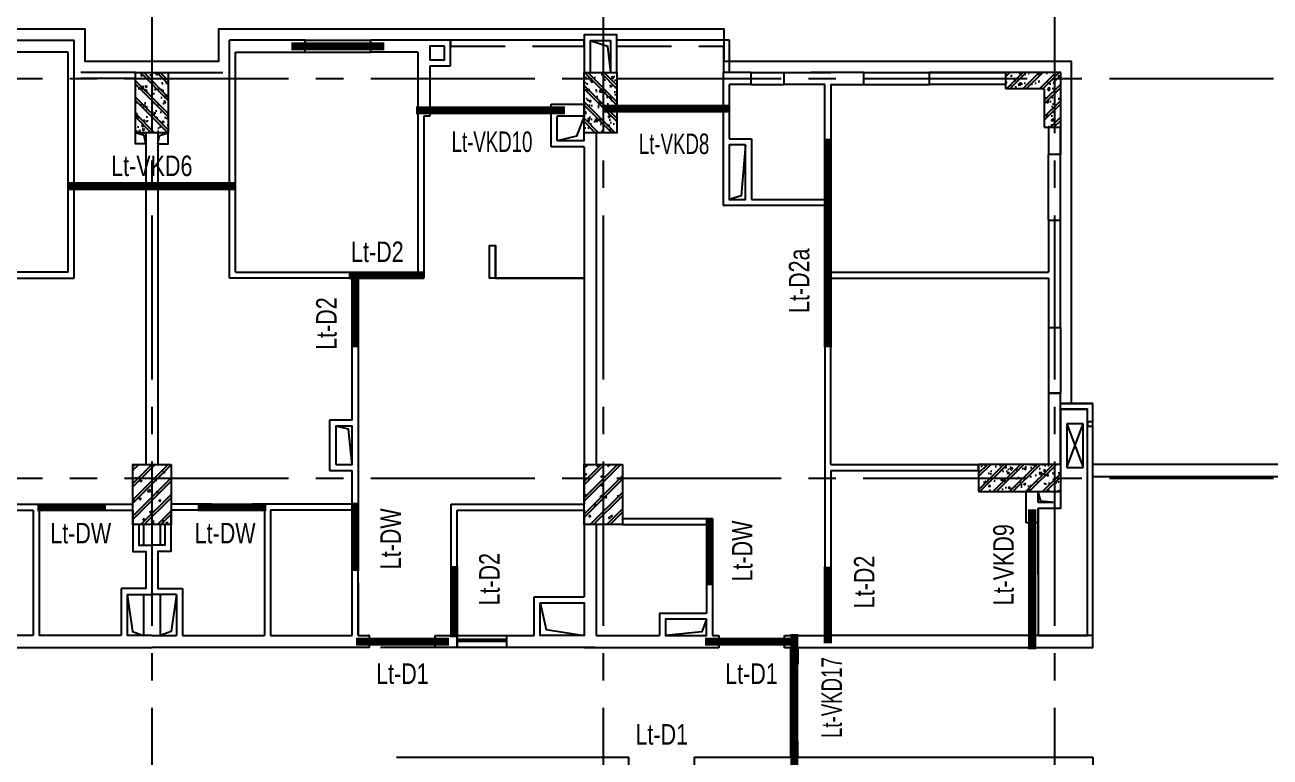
# Model space of a CAD drawing. Header units: millimetres. Extents: x 0 to 132458, y 0 to 365310.
# Drawn here: x 26457 to 49215, y 146147 to 159528 of the extents above; entities that cross this region are included whole.
import ezdxf
from ezdxf.enums import TextEntityAlignment as Align

# ---------------------------------------------------------------- set-up
doc = ezdxf.new("R2010")
doc.units = ezdxf.units.MM
doc.header["$LTSCALE"] = 400
doc.linetypes.add('CENTER2', pattern=[1.125, 0.75, -0.125, 0.125, -0.125])
doc.linetypes.add('HIDDEN', pattern=[0.375, 0.25, -0.125])
doc.layers.get('0').update_dxf_attribs({"lineweight": 5})
for name, color, linetype in [('CDC.01.AXIS', 160, 'CENTER2'), ('CDC.03.BORDER', 3, 'Continuous'), ('CDC.04.HIDDEN', 8, 'HIDDEN'), ('CDC.06.TEXT', 2, 'Continuous'), ('CDC.09.COLUMN', 4, 'Continuous'), ('CDC.10.HATCH', 9, 'Continuous'), ('CDC.12.PILE', 7, 'Continuous'), ('KCS_LANH_TO', 3, 'Continuous')]:
    doc.layers.add(name, color=color, linetype=linetype)
doc.styles.add('KCS_SMTEXT', font='arial.ttf', dxfattribs={"width": 0.7})

# ---------------------------------------------------------------- blocks, each defined once
blk = doc.blocks.new('c1')
at = {"layer": 'CDC.10.HATCH'}
h = blk.add_hatch(dxfattribs=at)
h.set_pattern_fill('CHAU-01', color=256, scale=50, angle=270, style=0, pattern_type=2)
h.set_pattern_definition([(320, (0, 0), (-31.376067, -358.63009), [37.5, -412.5]), (265, (0, 0), (376.09607, 69.37567), [30, -330]), (10.4514, (-2.6, -29.9), (344.71977, -289.25469), [31.870095, -350.571056]), (316.1842, (100, -2e-14), (-82.75951, -533.62052), [56.25, -618.75]), (6.6356, (93.1, -44.47), (487.05894, -467.33135), [47.80514, -525.8565]), (261.1842, (100, -2e-14), (487.0593, -467.33097), [45, -495]), (291, (75, -50), (-201.309445, -298.453526), [37.5, -412.5]), (236, (75, -50), (362.57502, -121.657666), [30, -330]), (341.4514, (58.22, -74.87), (161.26525, -420.111314), [31.870095, -350.571056]), (307.5, (0, 0), (166.446927, -6.079928), [0, -326, 0, -335, 0, -331.25]), (277.5, (0, 0), (197.205856, -131.534769), [0, -191, 0, -318.5, 0, -126.25]), (237.5, (2e-14, 111.5), (-11.277436, -266.911218), [0, -125, 0, -390, 0, -517.5]), (227.5, (3e-14, 161.5), (50.05249, -291.593085), [0, -162.5, 0, -259, 0, -367.5]), (315, (0, 0), (150.26019, 150.26019), []), (315, (61.25, -1e-14), (150.26019, 150.26019), [])])
h.paths.add_polyline_path([(1749356, 307321), (1748756, 307321), (1748756, 306221), (1749356, 306221)])
at = {"layer": 'CDC.09.COLUMN', "ltscale": 2000, "elevation": 0}
blk.add_lwpolyline([(1749356, 307321), (1749356, 306221), (1748756, 306221), (1748756, 307321)], close=True, dxfattribs=at)
blk = doc.blocks.new('TANG DH')
at = {"layer": 'CDC.10.HATCH'}
h = blk.add_hatch(dxfattribs=at)
h.set_pattern_fill('CHAU-01', color=256, scale=50, style=0, pattern_type=2)
h.set_pattern_definition([(50, (1200, -1e-10), (358.63009, -31.376067), [37.5, -412.5]), (355, (1200, -1e-10), (-69.37567, 376.09607), [30, -330]), (100.4514, (1229.9, -2.6), (289.25469, 344.71977), [31.870095, -350.571056]), (46.1842, (1200, 100), (533.62052, -82.75951), [56.25, -618.75]), (96.6356, (1244.47, 93.1), (467.33135, 487.05894), [47.80514, -525.8565]), (351.1842, (1200, 100), (467.33097, 487.0593), [45, -495]), (21, (1250, 75), (298.453526, -201.309445), [37.5, -412.5]), (326, (1250, 75), (121.657666, 362.57502), [30, -330]), (71.4514, (1274.87, 58.22), (420.111314, 161.26525), [31.870095, -350.571056]), (37.5, (1200, -1e-10), (6.079928, 166.446927), [0, -326, 0, -335, 0, -331.25]), (7.5, (1200, -1e-10), (131.534769, 197.205856), [0, -191, 0, -318.5, 0, -126.25]), (327.5, (1088.5, -1e-10), (266.911218, -11.277436), [0, -125, 0, -390, 0, -517.5]), (317.5, (1038.5, -1e-10), (291.593085, 50.05249), [0, -162.5, 0, -259, 0, -367.5]), (45, (1200, -1e-10), (-150.26019, 150.26019), []), (45, (1200, 61.25), (-150.26019, 150.26019), [])])
h.paths.add_polyline_path([(1771883, 299860), (1771183, 299860), (1771183, 300050), (1772073, 300050), (1772073, 299160), (1771883, 299160)])
h.paths.add_polyline_path([(1772073, 300050), (1772183, 300050), (1772183, 299160), (1772073, 299160)])
h.paths.add_polyline_path([(1772073, 300160), (1772183, 300160), (1772183, 300050), (1772073, 300050)])
h.paths.add_polyline_path([(1771183, 300160), (1772073, 300160), (1772073, 300050), (1771183, 300050)])
h = blk.add_hatch(dxfattribs=at)
h.set_pattern_fill('CHAU-01', color=256, scale=50, style=0, pattern_type=2)
h.set_pattern_definition([(230, (3511145.68, 562300.72), (-358.63009, 31.376067), [37.5, -412.5]), (175, (3511145.68, 562300.72), (69.37567, -376.09607), [30, -330]), (280.4514, (3511115.8, 562303.34), (-289.25469, -344.71977), [31.870095, -350.571056]), (226.1842, (3511145.68, 562200.7), (-533.62052, 82.75951), [56.25, -618.75]), (276.6356, (3511101.2, 562207.6), (-467.33135, -487.05894), [47.80514, -525.8565]), (171.1842, (3511145.7, 562200.7), (-467.33097, -487.0593), [45, -495]), (201, (3511095.68, 562225.72), (-298.453526, 201.309445), [37.5, -412.5]), (146, (3511095.68, 562225.72), (-121.657666, -362.57502), [30, -330]), (251.4514, (3511070.8, 562242.5), (-420.111314, -161.26525), [31.870095, -350.571056]), (217.5, (3511145.68, 562300.72), (-6.079928, -166.446927), [0, -326, 0, -335, 0, -331.25]), (187.5, (3511145.68, 562300.72), (-131.534769, -197.205856), [0, -191, 0, -318.5, 0, -126.25]), (147.5, (3511257.18, 562300.72), (-266.911218, 11.277436), [0, -125, 0, -390, 0, -517.5]), (137.5, (3511307.18, 562300.72), (-291.593085, -50.05249), [0, -162.5, 0, -259, 0, -367.5]), (225, (3511145.68, 562300.72), (150.26019, -150.26019), []), (225, (3511145.68, 562239.47), (150.26019, -150.26019), [])])
h.paths.add_polyline_path([(1772073, 292501), (1772183, 292501), (1772183, 292750), (1772073, 292750)])
h.paths.add_polyline_path([(1772073, 292750), (1772183, 292750), (1772183, 293000), (1772073, 293000)])
h.paths.add_polyline_path([(1770683, 292750), (1772073, 292750), (1772073, 293000), (1770683, 293000)])
h.paths.add_polyline_path([(1770683, 292501), (1772073, 292501), (1772073, 292750), (1770683, 292750)])
at = {"layer": 'CDC.09.COLUMN', "ltscale": 2000}
for p, q in [((1772183, 300160), (1771183, 300160)), ((1771183, 299860), (1771183, 300160)), ((1772183, 299160), (1772183, 300160)), ((1771883, 299860), (1771183, 299860)), ((1771883, 299860), (1771883, 299160)), ((1771883, 299160), (1772183, 299160))]:
    blk.add_line(p, q, dxfattribs=at)
for points in [[(1755923, 293000), (1755923, 291900), (1755223, 291900), (1755223, 293000)], [(1764173, 293000), (1764173, 291900), (1763473, 291900), (1763473, 293000)], [(1770683, 292501), (1772183, 292501), (1772183, 293000), (1770683, 293000)]]:
    blk.add_lwpolyline(points, close=True, dxfattribs=at)
at = {"layer": 'CDC.10.HATCH'}
for p, q in [((1755223, 292892), (1755332, 293000)), ((1755223, 292591), (1755632, 293000)), ((1755223, 292953), (1755270, 293000)), ((1755223, 292652), (1755571, 293000)), ((1755223, 292352), (1755871, 293000)), ((1755223, 292291), (1755923, 292991)), ((1755227, 292985), (1755227, 292985)), ((1755306, 292911), (1755306, 292911)), ((1755441, 292911), (1755441, 292911)), ((1755566, 292949), (1755566, 292949)), ((1755638, 292925), (1755638, 292925)), ((1755757, 292953), (1755757, 292953)), ((1755822, 292984), (1755822, 292984)), ((1755882, 292969), (1755882, 292969)), ((1763473, 292928), (1763545, 293000)), ((1763473, 292628), (1763846, 293000)), ((1763473, 292327), (1764146, 293000)), ((1763473, 292989), (1763484, 293000)), ((1763473, 292689), (1763784, 293000)), ((1763473, 292388), (1764085, 293000)), ((1763616, 292960), (1763616, 292960)), ((1763619, 292997), (1763619, 292997)), ((1763700, 292974), (1763725, 293000)), ((1763700, 292974), (1763744, 292967)), ((1763744, 292966), (1763740, 293000)), ((1763902, 292982), (1763937, 292996)), ((1763902, 292982), (1763927, 292965)), ((1763927, 292964), (1763937, 292994)), ((1764122, 292898), (1764122, 292898)), ((1764169, 292998), (1764169, 292998)), ((1755223, 292051), (1755923, 292751)), ((1755223, 291990), (1755923, 292690)), ((1755252, 292886), (1755252, 292886)), ((1755271, 292738), (1755295, 292767)), ((1755271, 292738), (1755301, 292736)), ((1755301, 292734), (1755295, 292765)), ((1755298, 292838), (1755298, 292838)), ((1755300, 292745), (1755300, 292745)), ((1755309, 292714), (1755309, 292714)), ((1755346, 292875), (1755346, 292875)), ((1755354, 292698), (1755389, 292711)), ((1755354, 292698), (1755379, 292681)), ((1755379, 292679), (1755389, 292710)), ((1755537, 292700), (1755537, 292700)), ((1755560, 292782), (1755560, 292782)), ((1755564, 292827), (1755564, 292827)), ((1755625, 292755), (1755625, 292755)), ((1755629, 292707), (1755654, 292735)), ((1755629, 292707), (1755659, 292704)), ((1755660, 292703), (1755654, 292734)), ((1755750, 292772), (1755750, 292772)), ((1755774, 292859), (1755809, 292872)), ((1755774, 292859), (1755799, 292842)), ((1755799, 292841), (1755809, 292871)), ((1755816, 292818), (1755816, 292818)), ((1755829, 292750), (1755829, 292750)), ((1755831, 292816), (1755831, 292816)), ((1763473, 292088), (1764173, 292788)), ((1763473, 292027), (1764173, 292727)), ((1763482, 292821), (1763517, 292834)), ((1763482, 292821), (1763506, 292804)), ((1763507, 292803), (1763517, 292833)), ((1763516, 292735), (1763516, 292735)), ((1763537, 292765), (1763537, 292765)), ((1763562, 292848), (1763562, 292848)), ((1763613, 292831), (1763613, 292831)), ((1763643, 292698), (1763643, 292698)), ((1763687, 292865), (1763687, 292865)), ((1763745, 292692), (1763745, 292692)), ((1763781, 292769), (1763805, 292797)), ((1763781, 292769), (1763810, 292766)), ((1763804, 292754), (1763804, 292754)), ((1763811, 292765), (1763805, 292796)), ((1763807, 292785), (1763807, 292785)), ((1763863, 292699), (1763863, 292699)), ((1763870, 292866), (1763870, 292866)), ((1763876, 292890), (1763876, 292890)), ((1763910, 292687), (1763910, 292687)), ((1764060, 292734), (1764060, 292734)), ((1764071, 292743), (1764071, 292743)), ((1764099, 292835), (1764099, 292835)), ((1764116, 292731), (1764116, 292731)), ((1764139, 292737), (1764163, 292766)), ((1764139, 292737), (1764169, 292735)), ((1764169, 292733), (1764163, 292765)), ((1755246, 292650), (1755246, 292650)), ((1755294, 292578), (1755294, 292578)), ((1755306, 292515), (1755306, 292515)), ((1755372, 291900), (1755923, 292451)), ((1755467, 292571), (1755467, 292571)), ((1755494, 292558), (1755494, 292558)), ((1755494, 292506), (1755533, 292547)), ((1755494, 292506), (1755539, 292499)), ((1755539, 292498), (1755533, 292546)), ((1755547, 292449), (1755547, 292449)), ((1755554, 292616), (1755554, 292616)), ((1755573, 292504), (1755573, 292504)), ((1755619, 292575), (1755619, 292575)), ((1755653, 292496), (1755688, 292510)), ((1755653, 292496), (1755677, 292479)), ((1755678, 292478), (1755688, 292508)), ((1755734, 292560), (1755734, 292560)), ((1755804, 292485), (1755804, 292485)), ((1755808, 292600), (1755808, 292600)), ((1755808, 292452), (1755808, 292452)), ((1755810, 292651), (1755810, 292651)), ((1755839, 292493), (1755839, 292493)), ((1763491, 292424), (1763515, 292453)), ((1763521, 292420), (1763516, 292451)), ((1763555, 292667), (1763555, 292667)), ((1763586, 291900), (1764173, 292487)), ((1763601, 292498), (1763601, 292498)), ((1763607, 292664), (1763607, 292664)), ((1763613, 292495), (1763613, 292495)), ((1763705, 292500), (1763705, 292500)), ((1763766, 292404), (1763805, 292445)), ((1763780, 292620), (1763815, 292633)), ((1763780, 292620), (1763805, 292603)), ((1763787, 292487), (1763787, 292487)), ((1763805, 292601), (1763815, 292632)), ((1763811, 292396), (1763805, 292444)), ((1763857, 292533), (1763857, 292533)), ((1763929, 292537), (1763929, 292537)), ((1763972, 292489), (1763972, 292489)), ((1764054, 292553), (1764054, 292553)), ((1764078, 292537), (1764078, 292537)), ((1764110, 292565), (1764110, 292565)), ((1755225, 292352), (1755225, 292352)), ((1755232, 292335), (1755267, 292348)), ((1755232, 292335), (1755257, 292318)), ((1755258, 292317), (1755268, 292347)), ((1755282, 292245), (1755282, 292245)), ((1755288, 292412), (1755288, 292412)), ((1755340, 292362), (1755364, 292391)), ((1755340, 292362), (1755370, 292359)), ((1755345, 292242), (1755345, 292242)), ((1755362, 292361), (1755362, 292361)), ((1755370, 292358), (1755364, 292389)), ((1755368, 292317), (1755368, 292317)), ((1755434, 291900), (1755923, 292390)), ((1755487, 292377), (1755487, 292377)), ((1755517, 292402), (1755517, 292402)), ((1755541, 292283), (1755541, 292283)), ((1755635, 292306), (1755635, 292306)), ((1755636, 292292), (1755636, 292292)), ((1755677, 292402), (1755677, 292402)), ((1755699, 292331), (1755723, 292359)), ((1755699, 292331), (1755729, 292328)), ((1755729, 292327), (1755723, 292358)), ((1755798, 292318), (1755798, 292318)), ((1755861, 292247), (1755861, 292247)), ((1755901, 292295), (1755901, 292295)), ((1763481, 292298), (1763481, 292298)), ((1763491, 292424), (1763521, 292421)), ((1763495, 292437), (1763495, 292437)), ((1763595, 292331), (1763595, 292331)), ((1763608, 292244), (1763608, 292244)), ((1763615, 292327), (1763615, 292327)), ((1763647, 291900), (1764173, 292426)), ((1763658, 292257), (1763693, 292270)), ((1763658, 292257), (1763683, 292240)), ((1763683, 292239), (1763694, 292269)), ((1763766, 292404), (1763811, 292398)), ((1763797, 292339), (1763797, 292339)), ((1763850, 292393), (1763874, 292421)), ((1763850, 292393), (1763880, 292390)), ((1763851, 292367), (1763851, 292367)), ((1763880, 292389), (1763874, 292420)), ((1763874, 292233), (1763874, 292233)), ((1763907, 292377), (1763907, 292377)), ((1763922, 292356), (1763922, 292356)), ((1764078, 292418), (1764113, 292432)), ((1764078, 292418), (1764103, 292402)), ((1764098, 292232), (1764098, 292232)), ((1764104, 292400), (1764114, 292430)), ((1764104, 292399), (1764104, 292399)), ((1764112, 292381), (1764112, 292381)), ((1764141, 292222), (1764141, 292222)), ((1755231, 292164), (1755231, 292164)), ((1755244, 292017), (1755244, 292017)), ((1755270, 292062), (1755270, 292062)), ((1755276, 292079), (1755276, 292079)), ((1755356, 292180), (1755356, 292180)), ((1755376, 291995), (1755376, 291995)), ((1755410, 291986), (1755434, 292015)), ((1755410, 291986), (1755439, 291983)), ((1755414, 292008), (1755414, 292008)), ((1755440, 291982), (1755434, 292013)), ((1755531, 292134), (1755566, 292147)), ((1755531, 292134), (1755556, 292117)), ((1755535, 292117), (1755535, 292117)), ((1755536, 292067), (1755536, 292067)), ((1755537, 292050), (1755537, 292050)), ((1755545, 292205), (1755545, 292205)), ((1755556, 292115), (1755566, 292146)), ((1755673, 291900), (1755923, 292150)), ((1755729, 292050), (1755729, 292050)), ((1755734, 291900), (1755923, 292089)), ((1755792, 292152), (1755792, 292152)), ((1755804, 292039), (1755804, 292039)), ((1755827, 292117), (1755827, 292117)), ((1755855, 292066), (1755855, 292066)), ((1763508, 291990), (1763508, 291990)), ((1763514, 292102), (1763514, 292102)), ((1763561, 292048), (1763585, 292077)), ((1763561, 292048), (1763591, 292045)), ((1763582, 291998), (1763582, 291998)), ((1763591, 292044), (1763585, 292075)), ((1763588, 292165), (1763588, 292165)), ((1763666, 292142), (1763666, 292142)), ((1763713, 292177), (1763713, 292177)), ((1763791, 292159), (1763791, 292159)), ((1763806, 292152), (1763806, 292152)), ((1763839, 292034), (1763839, 292034)), ((1763845, 292200), (1763845, 292200)), ((1763849, 291986), (1763849, 291986)), ((1763886, 291900), (1764173, 292187)), ((1763919, 292016), (1763943, 292045)), ((1763919, 292016), (1763949, 292014)), ((1763949, 292012), (1763944, 292044)), ((1763948, 291900), (1764173, 292126)), ((1763957, 292056), (1763992, 292069)), ((1763957, 292056), (1763982, 292039)), ((1763980, 292184), (1763980, 292184)), ((1763980, 292166), (1763980, 292166)), ((1763982, 292038), (1763992, 292068)), ((1764092, 292066), (1764092, 292066)), ((1764097, 292202), (1764097, 292202)), ((1764165, 292028), (1764165, 292028)), ((1755224, 291983), (1755224, 291983)), ((1755270, 291913), (1755270, 291913)), ((1755529, 291950), (1755529, 291950)), ((1755561, 291936), (1755600, 291977)), ((1755561, 291936), (1755605, 291930)), ((1755605, 291928), (1755600, 291976)), ((1755643, 291983), (1755643, 291983)), ((1755768, 291955), (1755792, 291983)), ((1755768, 291955), (1755798, 291952)), ((1755786, 291985), (1755786, 291985)), ((1755798, 291951), (1755792, 291982)), ((1755829, 291932), (1755864, 291946)), ((1755829, 291932), (1755854, 291916)), ((1755854, 291914), (1755865, 291944)), ((1755909, 291972), (1755909, 291972)), ((1763534, 291945), (1763534, 291945)), ((1763552, 291900), (1763572, 291908)), ((1763570, 291900), (1763572, 291907)), ((1763659, 291962), (1763659, 291962)), ((1763775, 291979), (1763775, 291979)), ((1764042, 291968), (1764042, 291968)), ((1764077, 291904), (1764077, 291904))]:
    blk.add_line(p, q, dxfattribs=at)
for p in [(6517, -7161), (14717, -7161)]:
    blk.add_blockref('c1', p, dxfattribs=at)
blk = doc.blocks.new('fac')
at = {"ltscale": 10}
blk.add_lwpolyline([(5403900, 783951), (5403680, 783951), (5403680, 784851), (5403900, 784851)], close=True, dxfattribs=at)
at = {"layer": 'CDC.03.BORDER', "ltscale": 10}
for p, q in [((5400060, 790341), (5404310, 790341)), ((5404310, 790121), (5404310, 790341)), ((5404310, 790121), (5404310, 790341)), ((5405510, 790341), (5412790, 790341)), ((5405510, 790121), (5405510, 790341)), ((5412790, 790341), (5412790, 790121)), ((5400060, 790121), (5401803, 790121)), ((5400060, 790121), (5400310, 790121)), ((5400310, 790121), (5400060, 790121)), ((5401803, 789301), (5401803, 790121)), ((5401913, 790121), (5402213, 790121)), ((5401913, 790121), (5402213, 790121)), ((5401913, 789411), (5401913, 790121)), ((5402213, 789411), (5402213, 790121)), ((5402323, 790121), (5403340, 790121)), ((5402323, 790121), (5403980, 790121)), ((5402323, 789301), (5402323, 790121)), ((5403980, 789311), (5403980, 790121)), ((5403980, 789531), (5403980, 790121)), ((5404310, 790121), (5404090, 790121)), ((5404090, 790121), (5404090, 789311)), ((5405510, 790121), (5405890, 790121)), ((5405510, 790121), (5408150, 790121)), ((5408150, 789521), (5408150, 790121)), ((5408150, 789521), (5408150, 790121)), ((5408260, 790121), (5411290, 790121)), ((5408260, 790121), (5408441, 790121)), ((5408260, 789521), (5408260, 790121)), ((5411290, 790121), (5411290, 789711)), ((5411400, 790121), (5412090, 790121)), ((5411400, 790121), (5411400, 789821)), ((5412090, 789821), (5412090, 790121)), ((5412200, 790121), (5412790, 790121)), ((5412200, 789711), (5412200, 790121)), ((5401913, 789411), (5401913, 789721)), ((5411290, 789711), (5412200, 789711)), ((5411400, 789821), (5412090, 789821)), ((5408150, 789521), (5408260, 789521)), ((5401803, 789301), (5402015, 789301)), ((5401913, 789411), (5402213, 789411)), ((5402015, 789301), (5402015, 787891)), ((5402125, 789301), (5402323, 789301)), ((5402125, 789301), (5402125, 788001)), ((5403980, 789311), (5404090, 789311)), ((5408261, 788391), (5408150, 788391)), ((5408150, 788391), (5408150, 785181)), ((5408261, 788273), (5408261, 788391)), ((5411290, 788391), (5409161, 788391)), ((5409161, 788281), (5409161, 788391)), ((5408260, 788281), (5408260, 785181)), ((5411290, 788281), (5409161, 788281)), ((5401265, 788001), (5400060, 788001)), ((5401265, 787891), (5400060, 787891)), ((5401265, 788001), (5401265, 787891)), ((5403290, 787891), (5402015, 787891)), ((5402125, 788001), (5403290, 788001)), ((5412570, 787891), (5412570, 787041)), ((5412790, 787041), (5412790, 787891)), ((5412570, 787041), (5412790, 787041)), ((5412570, 787041), (5412790, 787041)), ((5403680, 786841), (5403680, 784851)), ((5403680, 786841), (5403790, 786841)), ((5403790, 786841), (5403790, 785181)), ((5412570, 785181), (5412570, 785841)), ((5412790, 785841), (5412570, 785841)), ((5412790, 785841), (5412790, 784961)), ((5403900, 785181), (5403790, 785181)), ((5404480, 785181), (5403790, 785181)), ((5404480, 785181), (5404480, 784961)), ((5406980, 785181), (5406980, 784961)), ((5408150, 785181), (5406980, 785181)), ((5408260, 785181), (5412570, 785181)), ((5403900, 784961), (5403900, 784851)), ((5404480, 784961), (5403900, 784961)), ((5412790, 784961), (5406980, 784961)), ((5408950, 783951), (5408950, 784961)), ((5409060, 783951), (5409060, 784961)), ((5403680, 784851), (5403900, 784851)), ((5407270, 783951), (5407770, 783951)), ((5409060, 783841), (5409060, 783951))]:
    blk.add_line(p, q, dxfattribs=at)
at = {"layer": 'CDC.03.BORDER'}
for p, q in [((5412690, 788391), (5412690, 790121)), ((5412790, 788391), (5412790, 790121))]:
    blk.add_line(p, q, dxfattribs=at)
at = {"layer": 'CDC.03.BORDER', "ltscale": 10}
for points in [[(5403980, 788561), (5404090, 788561), (5404090, 788391), (5403980, 788391)], [(5403680, 787741), (5403790, 787741), (5403790, 787891), (5403680, 787891)], [(5403900, 783951), (5403680, 783951), (5403680, 784851), (5403900, 784851)]]:
    blk.add_lwpolyline(points, close=True, dxfattribs=at)
for points in [[(5400060, 783951), (5407160, 783951), (5407160, 784261), (5407880, 784261), (5407880, 783951), (5409060, 783951)], [(5407270, 783841), (5407270, 784151), (5407770, 784151), (5407770, 783841)]]:
    blk.add_lwpolyline(points, dxfattribs=at)
at = {"layer": 'CDC.04.HIDDEN', "ltscale": 10}
for p, q in [((5402213, 790121), (5401913, 789411)), ((5402213, 789411), (5401913, 790121)), ((5405510, 790121), (5404310, 790121))]:
    blk.add_line(p, q, dxfattribs=at)
at = {"layer": 'CDC.10.HATCH', "ltscale": 10}
for p, q in [((5411400, 788391), (5411400, 788391)), ((5406980, 784961), (5404480, 784961))]:
    blk.add_line(p, q, dxfattribs=at)
blk.add_lwpolyline([(5412090, 789821), (5412012, 790048), (5411400, 790121)], dxfattribs=at)
blk.add_lwpolyline([(5403790, 784851), (5403745, 784851), (5403745, 783951), (5403790, 783951)], close=True, dxfattribs=at)
at = {"layer": 'CDC.12.PILE'}
for p, q in [((5412570, 785841), (5412570, 787041)), ((5412620, 785841), (5412620, 787041)), ((5412740, 785841), (5412740, 787041)), ((5412790, 785841), (5412790, 787041))]:
    blk.add_line(p, q, dxfattribs=at)
blk = doc.blocks.new('can A3-1')
at = {"ltscale": 10}
for p, q in [((5379856, 584508), (5379856, 583908)), ((5379966, 584508), (5379966, 583908)), ((5381056, 581328), (5381056, 581328))]:
    blk.add_line(p, q, dxfattribs=at)
at = {"layer": 'CDC.03.BORDER', "ltscale": 10}
for p, q in [((5378036, 591258), (5379656, 591258)), ((5379656, 591038), (5379656, 591258)), ((5380556, 591258), (5380956, 591258)), ((5380556, 591038), (5380556, 591258)), ((5380956, 591258), (5380956, 591038)), ((5382156, 591258), (5386136, 591258)), ((5382156, 591258), (5382586, 591258)), ((5382156, 591258), (5382156, 591038)), ((5379656, 591038), (5378236, 591038)), ((5378236, 588748), (5378236, 591038)), ((5380556, 591038), (5380556, 590818)), ((5380956, 591038), (5380666, 591038)), ((5380666, 591038), (5380666, 590818)), ((5382366, 591038), (5382156, 591038)), ((5382156, 591038), (5382176, 591038)), ((5382366, 591038), (5382366, 589608)), ((5382366, 590074), (5382366, 591038)), ((5382476, 591038), (5382476, 589608)), ((5383966, 591038), (5382476, 591038)), ((5383966, 588748), (5383966, 591038)), ((5384076, 588748), (5384076, 591038)), ((5385576, 591038), (5384076, 591038)), ((5385576, 590178), (5385576, 591038)), ((5386136, 591038), (5385686, 591038)), ((5385686, 590288), (5385686, 591038)), ((5385986, 590288), (5385986, 591038)), ((5380556, 590818), (5380666, 590818)), ((5385686, 590288), (5386136, 590288)), ((5380556, 589918), (5380556, 588748)), ((5380556, 589918), (5380666, 589918)), ((5380666, 589918), (5380666, 588638)), ((5382476, 589608), (5382366, 589608)), ((5385986, 589008), (5385986, 589388)), ((5382366, 585518), (5382366, 588858)), ((5382366, 588858), (5382476, 588858)), ((5382476, 588858), (5382476, 588748)), ((5380556, 588748), (5378236, 588748)), ((5378236, 582108), (5378236, 588638)), ((5380666, 588638), (5378236, 588638)), ((5382366, 588638), (5382366, 588638)), ((5382476, 588748), (5383966, 588748)), ((5382476, 588638), (5384296, 588638)), ((5382476, 588638), (5382476, 588018)), ((5384076, 588748), (5384296, 588748)), ((5384296, 588748), (5384296, 588638)), ((5385046, 588748), (5385786, 588748)), ((5385046, 588748), (5385046, 588638)), ((5385046, 588638), (5385786, 588638)), ((5382886, 588018), (5382476, 588018)), ((5382886, 587098), (5382886, 588018)), ((5386026, 582878), (5386026, 587908)), ((5386026, 582878), (5386026, 587498)), ((5382476, 587098), (5382476, 585518)), ((5382476, 587098), (5382886, 587098)), ((5382476, 585518), (5382366, 585518)), ((5381166, 581548), (5381166, 584508)), ((5381166, 584508), (5381386, 584508)), ((5381386, 584398), (5381386, 584508)), ((5382286, 584508), (5382366, 584508)), ((5382286, 584398), (5382286, 584508)), ((5382366, 584508), (5382366, 584618)), ((5382476, 584618), (5382366, 584618)), ((5382476, 584618), (5382476, 584508)), ((5382476, 584508), (5384716, 584508)), ((5384716, 584508), (5384716, 580158)), ((5381276, 580378), (5381276, 584398)), ((5381386, 584398), (5381276, 584398)), ((5384606, 584398), (5382286, 584398)), ((5384606, 584398), (5384606, 580378)), ((5386026, 581848), (5386026, 582768)), ((5386026, 581848), (5386026, 582768)), ((5378236, 582108), (5378836, 582108)), ((5378236, 581998), (5378726, 581998)), ((5378236, 581998), (5378236, 581848)), ((5378726, 581998), (5378726, 581548)), ((5378836, 582108), (5378836, 581328)), ((5378236, 581548), (5378726, 581548)), ((5378236, 581328), (5378236, 581548)), ((5381056, 581328), (5381056, 581548)), ((5381056, 581548), (5381166, 581548)), ((5378836, 581328), (5378236, 581328)), ((5381056, 580628), (5381056, 581328)), ((5381056, 581328), (5381056, 581328)), ((5381056, 580628), (5380676, 580628)), ((5380676, 580628), (5380676, 580158)), ((5381276, 580378), (5382136, 580378)), ((5382136, 580378), (5382136, 580158)), ((5384606, 580378), (5383336, 580378)), ((5383336, 580378), (5383336, 580158)), ((5380676, 580158), (5382136, 580158)), ((5383336, 580158), (5384716, 580158))]:
    blk.add_line(p, q, dxfattribs=at)
at = {"layer": 'CDC.03.BORDER'}
for p, q in [((5379236, 584508), (5378236, 584508)), ((5378236, 584245), (5379856, 584245)), ((5378236, 580158), (5381056, 580158))]:
    blk.add_line(p, q, dxfattribs=at)
at = {"layer": 'CDC.03.BORDER', "color": 8}
for p, q in [((5383336, 580378), (5382136, 580378)), ((5383336, 580158), (5382136, 580158))]:
    blk.add_line(p, q, dxfattribs=at)
at = {"layer": 'CDC.03.BORDER', "ltscale": 10}
for points in [[(5379656, 591258), (5380556, 591258), (5380556, 591038), (5379656, 591038)], [(5382776, 587908), (5382476, 587908), (5382476, 587208), (5382776, 587208)], [(5379856, 584508), (5379966, 584508), (5379966, 583908), (5379856, 583908)], [(5385836, 581848), (5386026, 581848), (5386026, 582048), (5385836, 582048)], [(5380786, 580268), (5381056, 580268), (5381056, 580518), (5380786, 580518)]]:
    blk.add_lwpolyline(points, close=True, dxfattribs=at)
for points in [[(5385786, 588748), (5385786, 589498), (5386026, 589498), (5386026, 590178), (5385576, 590178)], [(5385896, 589008), (5385896, 589388), (5386136, 589388)], [(5386026, 582768), (5385886, 582768), (5385886, 582878), (5386026, 582878)]]:
    blk.add_lwpolyline(points, dxfattribs=at)
at = {"layer": 'CDC.03.BORDER'}
blk.add_lwpolyline([(5378236, 584508), (5379856, 584508), (5379856, 584508), (5378236, 584508)], close=True, dxfattribs=at)
at = {"layer": 'CDC.04.HIDDEN', "ltscale": 10}
for p, q in [((5380956, 591258), (5382156, 591258)), ((5381056, 581328), (5378836, 581328)), ((5385836, 580858), (5384716, 580858)), ((5385836, 580748), (5384716, 580748))]:
    blk.add_line(p, q, dxfattribs=at)
blk.add_lwpolyline([(5380676, 580268), (5378236, 580268), (5378236, 580158), (5380676, 580158)], close=True, dxfattribs=at)
at = {"layer": 'CDC.10.HATCH', "ltscale": 10}
for p, q in [((5379926, 581328, 0), (5378836, 581328, 0)), ((5381056, 581328), (5378836, 581328))]:
    blk.add_line(p, q, dxfattribs=at)
blk.add_lwpolyline([(5379656, 591148), (5380556, 591148), (5380556, 591105), (5379656, 591105)], close=True, dxfattribs=at)
for points in [[(5385686, 590288), (5385780, 590964), (5385986, 591038)], [(5382476, 587908), (5382540, 587265), (5382776, 587208)], [(5378236, 581548), (5378373, 581909), (5378726, 581998)], [(5386026, 582048), (5385997, 581900), (5385836, 581848)]]:
    blk.add_lwpolyline(points, dxfattribs=at)
blk = doc.blocks.new('A$C4B5D719C')
at = {"layer": 'CDC.04.HIDDEN', "ltscale": 100}
for p, q in [((0, 0), (800, 300)), ((800, 0), (0, 300))]:
    blk.add_line(p, q, dxfattribs=at)
blk.add_lwpolyline([(800, 0), (800, 300), (0, 300), (0, 0)], close=True, dxfattribs=at)
blk = doc.blocks.new('can a4 new')
at = {"ltscale": 10}
blk.add_line((5297374, 881127), (5297964, 881127), dxfattribs=at)
at = {"layer": 'CDC.03.BORDER'}
for p, q in [((5304014, 887767), (5306074, 887767)), ((5297374, 876887), (5297374, 881127)), ((5297474, 876887), (5297474, 879797))]:
    blk.add_line(p, q, dxfattribs=at)
at = {"layer": 'CDC.03.BORDER', "ltscale": 10}
for p, q in [((5300364, 887177), (5298964, 887177)), ((5298964, 887177), (5300364, 887177)), ((5298964, 886957), (5298964, 887177)), ((5300364, 887177), (5300364, 886957)), ((5303024, 887177), (5302164, 887177)), ((5302164, 887177), (5302524, 887177)), ((5303024, 887177), (5303024, 886957)), ((5303624, 887177), (5304134, 887177)), ((5303624, 887177), (5303624, 886957)), ((5304134, 887177), (5304134, 884747)), ((5298964, 886957), (5300364, 886957)), ((5302164, 886957), (5302164, 885717)), ((5302274, 885717), (5302274, 886957)), ((5302274, 886767), (5302274, 886957)), ((5302274, 886957), (5303024, 886957)), ((5303624, 886957), (5304024, 886957)), ((5304024, 886957), (5304024, 885967)), ((5297964, 885677), (5297964, 886177)), ((5297964, 886177), (5297964, 885677)), ((5298184, 886177), (5297964, 886177)), ((5298184, 886177), (5298184, 885677)), ((5306454, 886077), (5306454, 880018)), ((5303614, 885967), (5303614, 884857)), ((5304024, 885967), (5303614, 885967)), ((5297964, 885677), (5298184, 885677)), ((5302164, 885717), (5302274, 885717)), ((5302274, 884967), (5302164, 884967)), ((5302164, 884967), (5302164, 884537)), ((5302274, 884857), (5302274, 884967)), ((5303614, 884857), (5302274, 884857)), ((5302274, 884747), (5302274, 884537)), ((5302274, 884747), (5304134, 884747)), ((5297964, 882517), (5297964, 884477)), ((5298184, 884477), (5297964, 884477)), ((5298184, 884477), (5298184, 883527)), ((5302164, 884537), (5302274, 884537)), ((5302164, 883527), (5298184, 883527)), ((5302164, 883637), (5302164, 883527)), ((5302164, 883637), (5302274, 883637)), ((5302274, 883637), (5302274, 883307)), ((5302164, 883417), (5298184, 883417)), ((5298184, 883417), (5298184, 882517)), ((5302164, 883417), (5302164, 883307)), ((5302164, 883307), (5302274, 883307)), ((5302164, 883307), (5302274, 883307)), ((5298184, 882877), (5298184, 882517)), ((5298184, 882517), (5297964, 882517)), ((5298184, 882517), (5297964, 882517)), ((5298184, 882517), (5297964, 882517)), ((5302164, 882407), (5302274, 882407)), ((5302164, 880017), (5302164, 882407)), ((5302274, 882407), (5302274, 877897)), ((5302274, 882407), (5302274, 877897)), ((5297964, 880017), (5297964, 881317)), ((5298184, 881317), (5297964, 881317)), ((5298184, 881317), (5297964, 881317)), ((5298184, 881317), (5298184, 880017)), ((5302164, 880017), (5299464, 880017)), ((5302164, 880017), (5299464, 880017)), ((5299464, 879907), (5299464, 880017)), ((5302164, 879907), (5299464, 879907)), ((5302164, 879907), (5302164, 877897)), ((5297964, 879518), (5297964, 879208)), ((5297964, 879518), (5298074, 879518)), ((5298074, 879518), (5298074, 879318)), ((5298374, 879518), (5298594, 879518)), ((5298374, 879318), (5298374, 879518)), ((5298594, 878947), (5298594, 879518)), ((5297964, 879208), (5298374, 879208)), ((5298074, 879318), (5298374, 879318)), ((5298374, 878947), (5298374, 879208)), ((5298374, 878947), (5298594, 878947)), ((5304324, 879028), (5304324, 878808)), ((5305973, 879028), (5304324, 879028)), ((5304434, 878918), (5304434, 878808)), ((5305973, 878918), (5304434, 878918)), ((5306454, 878918), (5306454, 876887)), ((5304434, 878808), (5304324, 878808)), ((5304434, 878808), (5304434, 878808)), ((5304324, 878058), (5304324, 876887)), ((5304324, 878058), (5304434, 878058)), ((5304434, 878058), (5304434, 877297)), ((5302164, 877897), (5302274, 877897)), ((5305294, 877297), (5304434, 877297)), ((5305294, 877297), (5305294, 876887)), ((5297374, 876667), (5297374, 876887)), ((5297374, 876887), (5302164, 876887)), ((5302164, 876997), (5302164, 876887)), ((5302164, 876997), (5302274, 876997)), ((5302164, 876997), (5302274, 876997)), ((5302274, 876997), (5302274, 876887)), ((5302274, 876997), (5302274, 876887)), ((5303014, 876887), (5302274, 876887)), ((5303014, 876667), (5303014, 876887)), ((5304214, 876887), (5304214, 876667)), ((5304324, 876887), (5304214, 876887)), ((5306454, 876887), (5305294, 876887)), ((5304214, 876667), (5306674, 876667))]:
    blk.add_line(p, q, dxfattribs=at)
at = {"layer": 'CDC.03.BORDER', "color": 8}
for p, q in [((5301564, 887177), (5300364, 887177)), ((5303624, 887177), (5303024, 887177)), ((5301564, 886957), (5300364, 886957)), ((5303624, 886957), (5303024, 886957)), ((5297964, 884477), (5297964, 885677)), ((5298184, 884477), (5298184, 885677)), ((5297964, 882517), (5297964, 881317)), ((5298184, 882517), (5298184, 881317))]:
    blk.add_line(p, q, dxfattribs=at)
at = {"layer": 'CDC.03.BORDER', "ltscale": 10}
for points in [[(5306074, 887177), (5306074, 887597), (5306074, 887597), (5306074, 887868), (5306674, 887868), (5306674, 887598), (5306674, 887598), (5306674, 887177)], [(5306184, 887177), (5306184, 887597), (5306184, 887757), (5306564, 887758), (5306564, 887598), (5306564, 887177)], [(5303724, 885857), (5304024, 885857), (5304024, 884857), (5303724, 884857)], [(5304434, 877187), (5305184, 877187), (5305184, 876887), (5304434, 876887)]]:
    blk.add_lwpolyline(points, close=True, dxfattribs=at)
for points in [[(5298964, 887177), (5300364, 887177)], [(5302164, 886957), (5301564, 886957), (5301564, 887177), (5302164, 887177), (5302164, 887177)], [(5297964, 886177), (5297964, 885677)], [(5297964, 882517), (5297964, 882517)], [(5297964, 881317), (5298184, 881317)], [(5304324, 878808), (5304324, 878808)], [(5297374, 876667), (5303014, 876667)]]:
    blk.add_lwpolyline(points, dxfattribs=at)
at = {"layer": 'CDC.04.HIDDEN', "ltscale": 10}
for p, q in [((5304014, 887177), (5304014, 887767)), ((5297964, 881127), (5297374, 881127)), ((5297964, 881027), (5297474, 881027))]:
    blk.add_line(p, q, dxfattribs=at)
for points in [[(5304014, 887177), (5304014, 887767), (5306074, 887767)], [(5306074, 887657), (5304124, 887657), (5304124, 887177)]]:
    blk.add_lwpolyline(points, dxfattribs=at)
blk.add_lwpolyline([(5297474, 880717), (5297374, 880717), (5297374, 880797), (5297474, 880797)], close=True, dxfattribs=at)
at = {"layer": 'CDC.10.HATCH', "ltscale": 10}
blk.add_line((5298374, 878007, 0), (5298374, 878947, 0), dxfattribs=at)
for points in [[(5306184, 887177), (5306238, 887656), (5306564, 887758)], [(5303724, 885857), (5303800, 884927), (5304024, 884857)], [(5298074, 879318), (5298328, 879345), (5298374, 879518)], [(5304434, 877187), (5304520, 876959), (5305184, 876887)]]:
    blk.add_lwpolyline(points, dxfattribs=at)
blk.add_lwpolyline([(5298374, 876887), (5297474, 876887), (5297474, 881027), (5297964, 881027), (5297964, 879208), (5298374, 879208)], close=True, dxfattribs=at)
at = {"layer": 'CDC.04.HIDDEN', "ltscale": 10, "xscale": -1, "rotation": 90}
blk.add_blockref('A$C4B5D719C', (5297850, 880759), dxfattribs=at)
blk = doc.blocks.new('ăn A3-1')
at = {"ltscale": 10}
for p, q in [((5389814, 796388), (5389814, 796388)), ((5390904, 793208), (5390904, 793808)), ((5391014, 793208), (5391014, 793808))]:
    blk.add_line(p, q, dxfattribs=at)
at = {"layer": 'CDC.03.BORDER', "ltscale": 10}
for p, q in [((5386154, 793208), (5386154, 797558)), ((5387534, 797558), (5386154, 797558)), ((5387534, 797338), (5387534, 797558)), ((5390194, 797558), (5388734, 797558)), ((5388734, 797338), (5388734, 797558)), ((5390194, 797088), (5390194, 797558)), ((5386264, 793318), (5386264, 797338)), ((5386264, 797338), (5387534, 797338)), ((5389594, 797338), (5388734, 797338)), ((5389594, 797338), (5389594, 793318)), ((5389814, 797088), (5390194, 797088)), ((5389814, 797088), (5389814, 796388)), ((5389814, 796388), (5389814, 796168)), ((5389814, 796388), (5389814, 796388)), ((5392034, 795608), (5392034, 796388)), ((5392034, 796388), (5392634, 796388)), ((5392634, 796388), (5392634, 796168)), ((5389704, 796168), (5389704, 793208)), ((5389814, 796168), (5389704, 796168)), ((5392634, 796168), (5392144, 796168)), ((5392144, 795718), (5392144, 796168)), ((5384844, 795868), (5384844, 794948)), ((5384844, 795868), (5384844, 794948)), ((5392634, 795718), (5392634, 795868)), ((5392634, 795718), (5392144, 795718)), ((5392634, 795608), (5392034, 795608)), ((5392634, 795608), (5392634, 789078)), ((5384844, 794838), (5384844, 790218)), ((5384844, 794838), (5384844, 789808)), ((5388394, 793208), (5386154, 793208)), ((5386264, 793318), (5388584, 793318)), ((5388394, 793098), (5388394, 793208)), ((5388504, 793208), (5388504, 793098)), ((5388584, 793208), (5388504, 793208)), ((5388584, 793318), (5388584, 793208)), ((5389484, 793318), (5389484, 793208)), ((5389484, 793318), (5389594, 793318)), ((5389704, 793208), (5389484, 793208)), ((5388394, 793098), (5388504, 793098)), ((5388394, 790618), (5388394, 792198)), ((5388394, 792198), (5388504, 792198)), ((5388504, 792198), (5388504, 788858)), ((5388394, 790618), (5387984, 790618)), ((5387984, 790618), (5387984, 789698)), ((5387984, 789698), (5388394, 789698)), ((5388394, 789078), (5388394, 789698)), ((5385824, 789078), (5385084, 789078)), ((5385824, 788968), (5385824, 789078)), ((5388394, 789078), (5386574, 789078)), ((5386574, 788968), (5386574, 789078)), ((5388504, 789078), (5388504, 789078)), ((5390204, 787798), (5390204, 789078)), ((5390204, 789078), (5392634, 789078)), ((5385824, 788968), (5385084, 788968)), ((5386794, 788968), (5386574, 788968)), ((5386794, 788968), (5386794, 786678)), ((5388394, 788968), (5386904, 788968)), ((5386904, 788968), (5386904, 786678)), ((5388394, 788858), (5388394, 788968)), ((5388504, 788858), (5388394, 788858)), ((5390314, 787798), (5390314, 788968)), ((5390314, 788968), (5392634, 788968)), ((5392634, 788968), (5392634, 787388)), ((5384884, 788708), (5384884, 788328)), ((5388394, 788108), (5388504, 788108)), ((5388394, 786678), (5388394, 788108)), ((5388504, 786678), (5388504, 788108)), ((5390314, 787798), (5390204, 787798)), ((5385294, 787538), (5385294, 786678)), ((5388504, 787641), (5388504, 786678)), ((5385184, 787428), (5384734, 787428)), ((5384884, 787428), (5384884, 786678)), ((5385184, 787428), (5385184, 786678)), ((5391724, 786678), (5391724, 787388)), ((5391724, 787388), (5392634, 787388)), ((5390204, 786678), (5390204, 786898)), ((5390314, 786898), (5390204, 786898)), ((5390314, 786678), (5390314, 786898)), ((5384734, 786678), (5385184, 786678)), ((5385294, 786678), (5386794, 786678)), ((5386904, 786678), (5388394, 786678)), ((5388504, 786678), (5388714, 786678)), ((5388714, 786678), (5388694, 786678)), ((5388714, 786458), (5388714, 786678)), ((5389914, 786458), (5389914, 786678)), ((5389914, 786678), (5390204, 786678)), ((5390314, 786678), (5390314, 786458)), ((5391214, 786678), (5391724, 786678)), ((5391214, 786678), (5391214, 786458)), ((5388714, 786458), (5384734, 786458)), ((5388714, 786458), (5388284, 786458)), ((5390314, 786458), (5389914, 786458)), ((5392834, 786458), (5391214, 786458))]:
    blk.add_line(p, q, dxfattribs=at)
at = {"layer": 'CDC.03.BORDER', "color": 8}
for p, q in [((5387534, 797558), (5388734, 797558)), ((5387534, 797338), (5388734, 797338))]:
    blk.add_line(p, q, dxfattribs=at)
at = {"layer": 'CDC.03.BORDER'}
for p, q in [((5392634, 797558), (5389814, 797558)), ((5391634, 793208), (5392634, 793208))]:
    blk.add_line(p, q, dxfattribs=at)
at = {"layer": 'CDC.03.BORDER', "ltscale": 10}
for points in [[(5390084, 797448), (5389814, 797448), (5389814, 797198), (5390084, 797198)], [(5385034, 795868), (5384844, 795868), (5384844, 795668), (5385034, 795668)], [(5391014, 793208), (5390904, 793208), (5390904, 793808), (5391014, 793808)], [(5388094, 789808), (5388394, 789808), (5388394, 790508), (5388094, 790508)], [(5391834, 787278), (5392634, 787278), (5392634, 786678), (5391834, 786678)], [(5391214, 786458), (5390314, 786458), (5390314, 786678), (5391214, 786678)]]:
    blk.add_lwpolyline(points, close=True, dxfattribs=at)
for points in [[(5384844, 794948), (5384984, 794948), (5384984, 794838), (5384844, 794838)], [(5385084, 788968), (5385084, 788218), (5384844, 788218), (5384844, 787538), (5385294, 787538)], [(5384974, 788708), (5384974, 788328), (5384734, 788328)]]:
    blk.add_lwpolyline(points, dxfattribs=at)
at = {"layer": 'CDC.03.BORDER'}
blk.add_lwpolyline([(5392634, 793208), (5391014, 793208), (5391014, 793208), (5392634, 793208)], close=True, dxfattribs=at)
at = {"layer": 'CDC.04.HIDDEN', "ltscale": 10}
for p, q in [((5385034, 796968), (5386154, 796968)), ((5385034, 796858), (5386154, 796858)), ((5389914, 786458), (5388714, 786458))]:
    blk.add_line(p, q, dxfattribs=at)
blk.add_lwpolyline([(5390194, 797448), (5392634, 797448), (5392634, 797558), (5390194, 797558)], close=True, dxfattribs=at)
at = {"layer": 'CDC.10.HATCH', "ltscale": 10}
for points in [[(5392634, 796168), (5392497, 795806), (5392144, 795718)], [(5384844, 795668), (5384873, 795816), (5385034, 795868)], [(5388394, 789808), (5388330, 790450), (5388094, 790508)], [(5385184, 787428), (5385090, 786751), (5384884, 786678)], [(5391834, 787278), (5391943, 786789), (5392634, 786678)]]:
    blk.add_lwpolyline(points, dxfattribs=at)
blk.add_lwpolyline([(5391214, 786568), (5390314, 786568), (5390314, 786611), (5391214, 786611)], close=True, dxfattribs=at)

msp = doc.modelspace()

# ---------------------------------------------------------------- linework, layer by layer
at = {"layer": 'CDC.01.AXIS', "ltscale": 10}
for p, q in [((28776.8, 160547.2), (28776.8, 116747.2)), ((37026.8, 160547.2), (37026.8, 116747.2)), ((45276.8, 160547.2), (45276.8, 116747.2)), ((10276.8, 158547.2), (104277.1, 158547.2)), ((10276.8, 151247.2), (104277.1, 151247.2))]:
    msp.add_line(p, q, dxfattribs=at)
at = {"layer": 'CDC.03.BORDER'}
for p, q in [((50436.9, 151497.2), (45986.8, 151497.2)), ((45986.8, 151277.2), (50436.9, 151277.2))]:
    msp.add_line(p, q, dxfattribs=at)
at = {"layer": 'CDC.03.BORDER', "ltscale": 10}
msp.add_lwpolyline([(45586.9, 152607), (45586.9, 158856.9), (39236.8, 158857.1), (39236.8, 159447.1), (29996.8, 159447.1), (29997, 158857.2), (27556.9, 158857.2), (27556.9, 159447.2), (18316.8, 159447.2), (18316.8, 158857.1), (11966.9, 158857.1), (11966.7, 152807), (11376.7, 152807), (11376.7, 147947.2), (11376.7, 147947.1), (11376.7, 146347.1), (11376.7, 146347.1), (11376.7, 140567.1), (11376.7, 140567.1), (11376.7, 139647.1)], dxfattribs=at)
at = {"layer": 'CDC.10.HATCH', "ltscale": 10}
msp.add_line((40456.8, 146147.2), (40456.8, 148147.1), dxfattribs=at)
at = {"layer": 'CDC.12.PILE', "ltscale": 10}
for points in [[(40580.6, 147847.2), (40456.8, 147847.2), (40456.8, 148147.1), (40580.6, 148147.1)], [(40580.6, 146447.2), (40456.8, 146447.2), (40456.8, 146147.2), (40580.6, 146147.2)]]:
    msp.add_lwpolyline(points, close=True, dxfattribs=at)
at = {"layer": 'KCS_LANH_TO', "color": 2, "linetype": 'ByBlock', "ltscale": 10, "const_width": 150}
for points in [[(31326.5, 159137.1), (33026.5, 159137.1)], [(33606.5, 157967.2), (36326.6, 157967.2)], [(44866.6, 150677.1), (44866.6, 148117.1)], [(40518.7, 145897.2), (40518.7, 148397.1)], [(32506.5, 148257.1), (34206.5, 148257.1)], [(38886.6, 148257.1), (40586.6, 148257.1)]]:
    msp.add_lwpolyline(points, dxfattribs=at)
at = {"layer": 'KCS_LANH_TO', "color": 1, "linetype": 'ByBlock', "ltscale": 10, "const_width": 150}
for points in [[(37026.5, 157997.2), (39326.1, 157997.2)], [(41131.6, 153637.1), (41131.6, 157447.1)], [(27246.6, 156582.2), (30306.5, 156582.2)], [(32376.5, 154952.1), (33746.5, 154952.1)], [(32491.5, 155007.1), (32491.5, 153637.1)], [(26686.6, 150712.2), (27936.6, 150712.2)], [(29616.5, 150712.1), (30866.5, 150712.1)], [(32491.5, 150797.1), (32491.6, 149547.1)], [(38971.6, 149287.3), (38971.6, 150507.2)], [(34301.3, 148337.1), (34301.3, 149637.1)], [(41131.6, 148227.2), (41131.6, 149627.2)]]:
    msp.add_lwpolyline(points, dxfattribs=at)

# ---------------------------------------------------------------- block references
at = {"layer": 'CDC.09.COLUMN'}
msp.add_blockref('TANG DH', (-1726796, -141503.2), dxfattribs=at)
at = {"layer": 'CDC.10.HATCH', "xscale": -1}
msp.add_blockref('can a4 new', (5343350.5, -728520.3), dxfattribs=at)
at = {"layer": 'CDC.10.HATCH', "xscale": -1, "rotation": 180}
msp.add_blockref('can A3-1', (-5357359.2, 739405.1), dxfattribs=at)
at = {"layer": 'CDC.10.HATCH'}
for name, p in [('ăn A3-1', (-5355957.6, -638310.8)), ('fac', (-5366813.7, -644194.1))]:
    msp.add_blockref(name, p, dxfattribs=at)

# ---------------------------------------------------------------- texts
at = {"layer": 'CDC.06.TEXT', "ltscale": 10, "style": 'KCS_SMTEXT'}
for s, width, p in [('Lt-VKD10', 0.65, (34993.9, 157205.6)), ('Lt-VKD8', 0.65, (38321.7, 157167.1)), ('Lt-D1', 0.75, (39736.6, 147484.6))]:
    msp.add_text(s, height=375, dxfattribs=dict(at, width=width)).set_placement(p, align=Align.CENTER)
for s, rotation, width, p in [('Lt-VKD6', 360, 0.75, (28776.5, 156765.4)), ('Lt-D2', 360, 0.75, (32897.9, 155194)), ('Lt-D2a', 90, 0.75, (40794.1, 154852.1)), ('Lt-D2', 90.00024, 0.75, (32154, 154069.2)), ('Lt-DW', 89.99308, 0.75, (33327.8, 150135.6)), ('Lt-DW', 90, 0.75, (39754.1, 149912.2)), ('Lt-DW', 360, 0.75, (27476.5, 150052.8)), ('Lt-DW', 0, 0.75, (30115.8, 150052.7)), ('Lt-VKD9', 90, 0.75, (44529.1, 149661.8)), ('Lt-D2', 90, 0.75, (35133.8, 149397.1)), ('Lt-D2', 90, 0.75, (41984.1, 149347.2)), ('Lt-VKD17', 90, 0.65, (41389.6, 147234.4)), ('Lt-D1', 360, 0.75, (33356.5, 147484.6)), ('Lt-D1', 0.00002, 0.75, (38096.5, 146374.7))]:
    msp.add_text(s, height=375, rotation=rotation, dxfattribs=dict(at, width=width)).set_placement(p, align=Align.CENTER)

doc.saveas('drawing.dxf')
